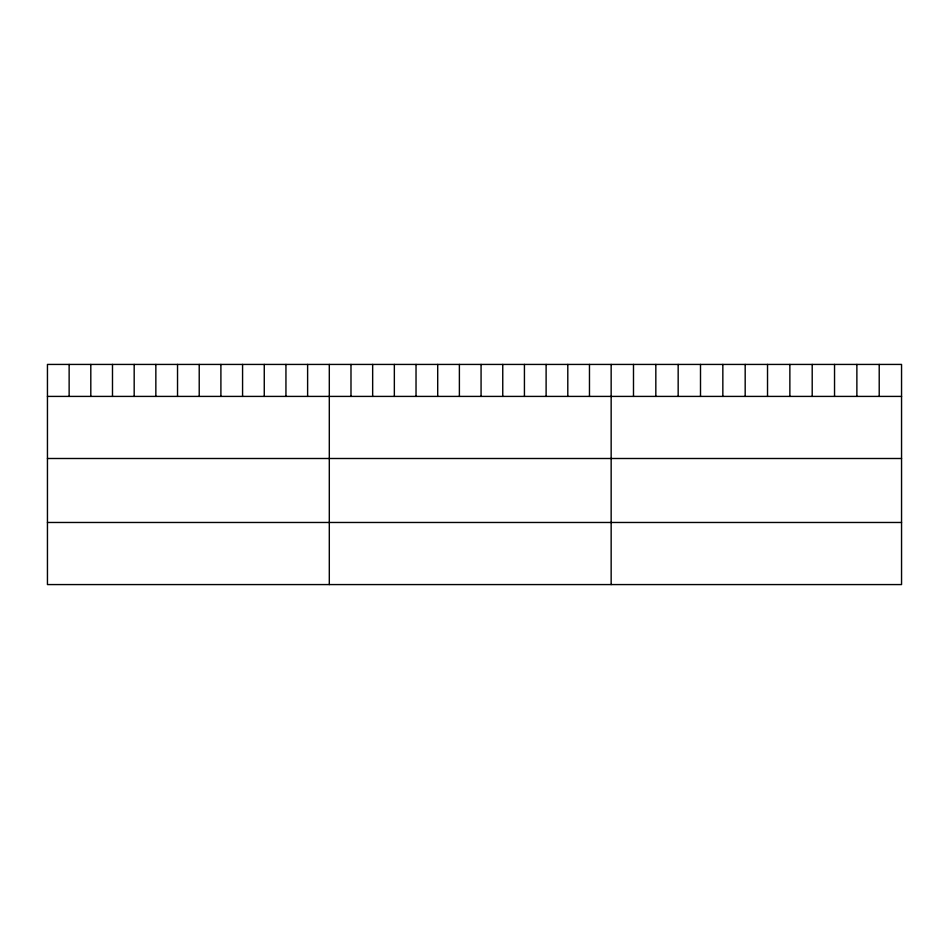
<?xml version="1.0" encoding="UTF-8"?>
<svg xmlns="http://www.w3.org/2000/svg" width="949" height="949" viewBox="0 0 949 949"><rect width="100%" height="100%" fill="white"/><g stroke="black" fill="none" stroke-linecap="round" stroke-linejoin="round"><path stroke-width="1.42" d="M901.55 396.409L901.55 584.572L47.45 584.572L47.45 364.428L901.55 364.428L901.55 396.409L47.45 396.409M47.45 458.497L901.55 458.497M47.45 522.472L901.55 522.472M879.213 364.428L879.213 396.409M856.876 364.428L856.876 396.409M834.539 364.428L834.539 396.409M812.202 364.428L812.202 396.409M789.865 364.428L789.865 396.409M767.527 364.428L767.527 396.409M745.179 364.428L745.179 396.409M722.841 364.428L722.841 396.409M700.504 364.428L700.504 396.409M678.167 364.428L678.167 396.409M655.83 364.428L655.83 396.409M633.493 364.428L633.493 396.409M611.156 364.428L611.156 584.572M589.471 364.428L589.471 396.409M567.799 364.428L567.799 396.409M546.114 364.428L546.114 396.409M524.429 364.428L524.429 396.409M502.756 364.428L502.756 396.409M481.072 364.428L481.072 396.409M459.387 364.428L459.387 396.409M437.703 364.428L437.703 396.409M416.03 364.428L416.03 396.409M394.345 364.428L394.345 396.409M372.66 364.428L372.66 396.409M350.988 364.428L350.988 396.409M329.303 364.428L329.303 584.572M307.618 364.428L307.618 396.409M285.946 364.428L285.946 396.409M264.261 364.428L264.261 396.409M242.576 364.428L242.576 396.409M220.903 364.428L220.903 396.409M199.219 364.428L199.219 396.409M177.534 364.428L177.534 396.409M155.85 364.428L155.85 396.409M134.177 364.428L134.177 396.409M112.492 364.428L112.492 396.409M90.807 364.428L90.807 396.409M69.135 364.428L69.135 396.409"/></g></svg>
